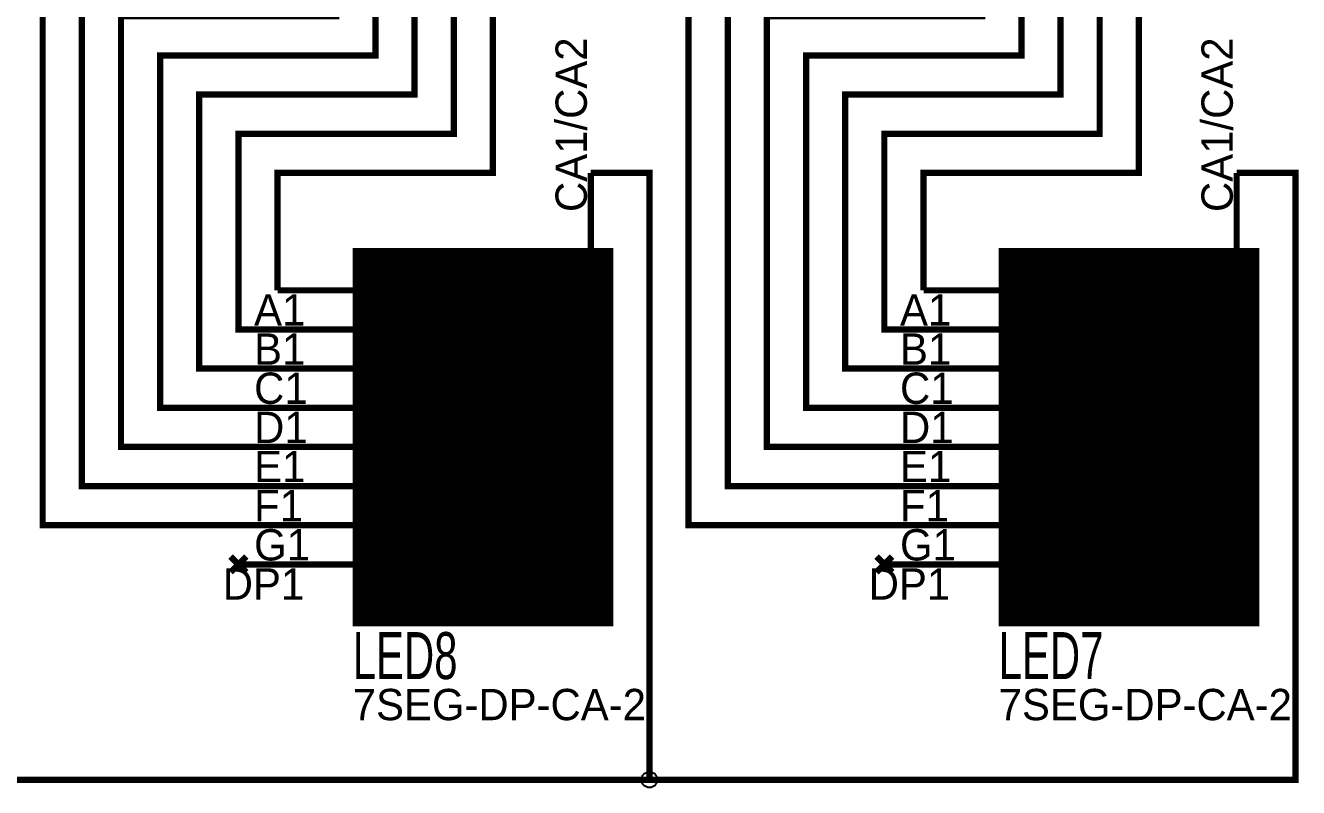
# Model space of a CAD drawing. Header units: inches. Extents: x -9.9 to 15.4, y -10.4 to 10.3.
# Drawn here: x 10.156 to 13.408, y -2.77 to -0.823 of the extents above; entities that cross this region are included whole.
import ezdxf

# ---------------------------------------------------------------- set-up
doc = ezdxf.new("R2010")
doc.units = ezdxf.units.IN
doc.layers.get('0').update_dxf_attribs({"linetype": 'CONTINUOUS'})
doc.layers.add('1', color=1, linetype='CONTINUOUS')
doc.layers.add('3', color=3, linetype='CONTINUOUS')

msp = doc.modelspace()

# ---------------------------------------------------------------- linework, layer by layer
for points in [[(11, -2.35), (11, -1.4)], [(11.003937, -2.35), (11.003937, -1.4)], [(11.007874, -2.35), (11.007874, -1.4)], [(11.011811, -2.35), (11.011811, -1.4)], [(11.015748, -2.35), (11.015748, -1.4)], [(11.019685, -2.35), (11.019685, -1.4)], [(11.023623, -2.35), (11.023623, -1.4)], [(11.027559, -2.35), (11.027559, -1.4)], [(11.031496, -2.35), (11.031496, -1.4)], [(11.035433, -2.35), (11.035433, -1.4)], [(11.039371, -2.35), (11.039371, -1.4)], [(11.043307, -2.35), (11.043307, -1.4)], [(11.047244, -2.35), (11.047244, -1.4)], [(11.051181, -2.35), (11.051181, -1.4)], [(11.055119, -2.35), (11.055119, -1.4)], [(11.059055, -2.35), (11.059055, -1.4)], [(11.062992, -2.35), (11.062992, -1.4)], [(11.066929, -2.35), (11.066929, -1.4)], [(11.070867, -2.35), (11.070867, -1.4)], [(11.074803, -2.35), (11.074803, -1.4)], [(11.07874, -2.35), (11.07874, -1.4)], [(11.082677, -2.35), (11.082677, -1.4)], [(11.086615, -2.35), (11.086615, -1.4)], [(11.090551, -2.35), (11.090551, -1.4)], [(11.094488, -2.35), (11.094488, -1.4)], [(11.098425, -2.35), (11.098425, -1.4)], [(11.102363, -2.35), (11.102363, -1.4)], [(11.106299, -2.35), (11.106299, -1.4)], [(11.110236, -2.35), (11.110236, -1.4)], [(11.114173, -2.35), (11.114173, -1.4)], [(11.118111, -2.35), (11.118111, -1.4)], [(11.122047, -2.35), (11.122047, -1.4)], [(11.125984, -2.35), (11.125984, -1.4)], [(11.129921, -2.35), (11.129921, -1.4)], [(11.133859, -2.35), (11.133859, -1.4)], [(11.137795, -2.35), (11.137795, -1.4)], [(11.141732, -2.35), (11.141732, -1.4)], [(11.145669, -2.35), (11.145669, -1.4)], [(11.149607, -2.35), (11.149607, -1.4)], [(11.153543, -2.35), (11.153543, -1.4)], [(11.15748, -2.35), (11.15748, -1.4)], [(11.161417, -2.35), (11.161417, -1.4)], [(11.165355, -2.35), (11.165355, -1.4)], [(11.169291, -2.35), (11.169291, -1.4)], [(11.173228, -2.35), (11.173228, -1.4)], [(11.177165, -2.35), (11.177165, -1.4)], [(11.181103, -2.35), (11.181103, -1.4)], [(11.18504, -2.35), (11.18504, -1.4)], [(11.188976, -2.35), (11.188976, -1.4)], [(11.192913, -2.35), (11.192913, -1.4)], [(11.196851, -2.35), (11.196851, -1.4)], [(11.200788, -2.35), (11.200788, -1.4)], [(11.204724, -2.35), (11.204724, -1.4)], [(11.208661, -2.35), (11.208661, -1.4)], [(11.212599, -2.35), (11.212599, -1.4)], [(11.216536, -2.35), (11.216536, -1.4)], [(11.220472, -2.35), (11.220472, -1.4)], [(11.224409, -2.35), (11.224409, -1.4)], [(11.228347, -2.35), (11.228347, -1.4)], [(11.232284, -2.35), (11.232284, -1.4)], [(11.23622, -2.35), (11.23622, -1.4)], [(11.240157, -2.35), (11.240157, -1.4)], [(11.244095, -2.35), (11.244095, -1.4)], [(11.248032, -2.35), (11.248032, -1.4)], [(11.251968, -2.35), (11.251968, -1.4)], [(11.255905, -2.35), (11.255905, -1.4)], [(11.259843, -2.35), (11.259843, -1.4)], [(11.26378, -2.35), (11.26378, -1.4)], [(11.267716, -2.35), (11.267716, -1.4)], [(11.271653, -2.35), (11.271653, -1.4)], [(11.275591, -2.35), (11.275591, -1.4)], [(11.279528, -2.35), (11.279528, -1.4)], [(11.283464, -2.35), (11.283464, -1.4)], [(11.287401, -2.35), (11.287401, -1.4)], [(11.291339, -2.35), (11.291339, -1.4)], [(11.295276, -2.35), (11.295276, -1.4)], [(11.299212, -2.35), (11.299212, -1.4)], [(11.303149, -2.35), (11.303149, -1.4)], [(11.307087, -2.35), (11.307087, -1.4)], [(11.311024, -2.35), (11.311024, -1.4)], [(11.31496, -2.35), (11.31496, -1.4)], [(11.318897, -2.35), (11.318897, -1.4)], [(11.322835, -2.35), (11.322835, -1.4)], [(11.326772, -2.35), (11.326772, -1.4)], [(11.330709, -2.35), (11.330709, -1.4)], [(11.334645, -2.35), (11.334645, -1.4)], [(11.338583, -2.35), (11.338583, -1.4)], [(11.34252, -2.35), (11.34252, -1.4)], [(11.346457, -2.35), (11.346457, -1.4)], [(11.350393, -2.35), (11.350393, -1.4)], [(11.354331, -2.35), (11.354331, -1.4)], [(11.358268, -2.35), (11.358268, -1.4)], [(11.362205, -2.35), (11.362205, -1.4)], [(11.366141, -2.35), (11.366141, -1.4)], [(11.370079, -2.35), (11.370079, -1.4)], [(11.374016, -2.35), (11.374016, -1.4)], [(11.377953, -2.35), (11.377953, -1.4)], [(11.381889, -2.35), (11.381889, -1.4)], [(11.385827, -2.35), (11.385827, -1.4)], [(11.389764, -2.35), (11.389764, -1.4)], [(11.393701, -2.35), (11.393701, -1.4)], [(11.397637, -2.35), (11.397637, -1.4)], [(11.401575, -2.35), (11.401575, -1.4)], [(11.405512, -2.35), (11.405512, -1.4)], [(11.409449, -2.35), (11.409449, -1.4)], [(11.413385, -2.35), (11.413385, -1.4)], [(11.417323, -2.35), (11.417323, -1.4)], [(11.42126, -2.35), (11.42126, -1.4)], [(11.425197, -2.35), (11.425197, -1.4)], [(11.429133, -2.35), (11.429133, -1.4)], [(11.433071, -2.35), (11.433071, -1.4)], [(11.437008, -2.35), (11.437008, -1.4)], [(11.440945, -2.35), (11.440945, -1.4)], [(11.444881, -2.35), (11.444881, -1.4)], [(11.448819, -2.35), (11.448819, -1.4)], [(11.452756, -2.35), (11.452756, -1.4)], [(11.456693, -2.35), (11.456693, -1.4)], [(11.460629, -2.35), (11.460629, -1.4)], [(11.464567, -2.35), (11.464567, -1.4)], [(11.468504, -2.35), (11.468504, -1.4)], [(11.472441, -2.35), (11.472441, -1.4)], [(11.476377, -2.35), (11.476377, -1.4)], [(11.480315, -2.35), (11.480315, -1.4)], [(11.484252, -2.35), (11.484252, -1.4)], [(11.488189, -2.35), (11.488189, -1.4)], [(11.492126, -2.35), (11.492126, -1.4)], [(11.496063, -2.35), (11.496063, -1.4)], [(11.5, -2.35), (11.5, -1.4)], [(11.503937, -2.35), (11.503937, -1.4)], [(11.507874, -2.35), (11.507874, -1.4)], [(11.511811, -2.35), (11.511811, -1.4)], [(11.515748, -2.35), (11.515748, -1.4)], [(11.519685, -2.35), (11.519685, -1.4)], [(11.523623, -2.35), (11.523623, -1.4)], [(11.527559, -2.35), (11.527559, -1.4)], [(11.531496, -2.35), (11.531496, -1.4)], [(11.535433, -2.35), (11.535433, -1.4)], [(11.539371, -2.35), (11.539371, -1.4)], [(11.543307, -2.35), (11.543307, -1.4)], [(11.547244, -2.35), (11.547244, -1.4)], [(11.551181, -2.35), (11.551181, -1.4)], [(11.555119, -2.35), (11.555119, -1.4)], [(11.559055, -2.35), (11.559055, -1.4)], [(11.562992, -2.35), (11.562992, -1.4)], [(11.566929, -2.35), (11.566929, -1.4)], [(11.570867, -2.35), (11.570867, -1.4)], [(11.574803, -2.35), (11.574803, -1.4)], [(11.57874, -2.35), (11.57874, -1.4)], [(11.582677, -2.35), (11.582677, -1.4)], [(11.586615, -2.35), (11.586615, -1.4)], [(11.590551, -2.35), (11.590551, -1.4)], [(11.594488, -2.35), (11.594488, -1.4)], [(11.598425, -2.35), (11.598425, -1.4)], [(11.602363, -2.35), (11.602363, -1.4)], [(11.606299, -2.35), (11.606299, -1.4)], [(11.610236, -2.35), (11.610236, -1.4)], [(11.614173, -2.35), (11.614173, -1.4)], [(11.618111, -2.35), (11.618111, -1.4)], [(11.622047, -2.35), (11.622047, -1.4)], [(11.625984, -2.35), (11.625984, -1.4)], [(11.629921, -2.35), (11.629921, -1.4)], [(11.633859, -2.35), (11.633859, -1.4)], [(11.637795, -2.35), (11.637795, -1.4)], [(11.641732, -2.35), (11.641732, -1.4)], [(11.645669, -2.35), (11.645669, -1.4)], [(11.649607, -2.35), (11.649607, -1.4)], [(11.65, -2.35), (11.65, -1.4)], [(12.65, -2.35), (12.65, -1.4)], [(12.653937, -2.35), (12.653937, -1.4)], [(12.657874, -2.35), (12.657874, -1.4)], [(12.661811, -2.35), (12.661811, -1.4)], [(12.665748, -2.35), (12.665748, -1.4)], [(12.669685, -2.35), (12.669685, -1.4)], [(12.673622, -2.35), (12.673622, -1.4)], [(12.677559, -2.35), (12.677559, -1.4)], [(12.681496, -2.35), (12.681496, -1.4)], [(12.685433, -2.35), (12.685433, -1.4)], [(12.68937, -2.35), (12.68937, -1.4)], [(12.693307, -2.35), (12.693307, -1.4)], [(12.697244, -2.35), (12.697244, -1.4)], [(12.701181, -2.35), (12.701181, -1.4)], [(12.705118, -2.35), (12.705118, -1.4)], [(12.709055, -2.35), (12.709055, -1.4)], [(12.712992, -2.35), (12.712992, -1.4)], [(12.716929, -2.35), (12.716929, -1.4)], [(12.720866, -2.35), (12.720866, -1.4)], [(12.724803, -2.35), (12.724803, -1.4)], [(12.72874, -2.35), (12.72874, -1.4)], [(12.732677, -2.35), (12.732677, -1.4)], [(12.736614, -2.35), (12.736614, -1.4)], [(12.740551, -2.35), (12.740551, -1.4)], [(12.744488, -2.35), (12.744488, -1.4)], [(12.748425, -2.35), (12.748425, -1.4)], [(12.752362, -2.35), (12.752362, -1.4)], [(12.756299, -2.35), (12.756299, -1.4)], [(12.760236, -2.35), (12.760236, -1.4)], [(12.764174, -2.35), (12.764174, -1.4)], [(12.76811, -2.35), (12.76811, -1.4)], [(12.772047, -2.35), (12.772047, -1.4)], [(12.775984, -2.35), (12.775984, -1.4)], [(12.779922, -2.35), (12.779922, -1.4)], [(12.783858, -2.35), (12.783858, -1.4)], [(12.787795, -2.35), (12.787795, -1.4)], [(12.791732, -2.35), (12.791732, -1.4)], [(12.79567, -2.35), (12.79567, -1.4)], [(12.799606, -2.35), (12.799606, -1.4)], [(12.803543, -2.35), (12.803543, -1.4)], [(12.80748, -2.35), (12.80748, -1.4)], [(12.811418, -2.35), (12.811418, -1.4)], [(12.815354, -2.35), (12.815354, -1.4)], [(12.819291, -2.35), (12.819291, -1.4)], [(12.823228, -2.35), (12.823228, -1.4)], [(12.827166, -2.35), (12.827166, -1.4)], [(12.831102, -2.35), (12.831102, -1.4)], [(12.835039, -2.35), (12.835039, -1.4)], [(12.838976, -2.35), (12.838976, -1.4)], [(12.842914, -2.35), (12.842914, -1.4)], [(12.84685, -2.35), (12.84685, -1.4)], [(12.850787, -2.35), (12.850787, -1.4)], [(12.854725, -2.35), (12.854725, -1.4)], [(12.858662, -2.35), (12.858662, -1.4)], [(12.862598, -2.35), (12.862598, -1.4)], [(12.866535, -2.35), (12.866535, -1.4)], [(12.870473, -2.35), (12.870473, -1.4)], [(12.87441, -2.35), (12.87441, -1.4)], [(12.878346, -2.35), (12.878346, -1.4)], [(12.882283, -2.35), (12.882283, -1.4)], [(12.886221, -2.35), (12.886221, -1.4)], [(12.890158, -2.35), (12.890158, -1.4)], [(12.894094, -2.35), (12.894094, -1.4)], [(12.898031, -2.35), (12.898031, -1.4)], [(12.901969, -2.35), (12.901969, -1.4)], [(12.905906, -2.35), (12.905906, -1.4)], [(12.909842, -2.35), (12.909842, -1.4)], [(12.913779, -2.35), (12.913779, -1.4)], [(12.917717, -2.35), (12.917717, -1.4)], [(12.921654, -2.35), (12.921654, -1.4)], [(12.925591, -2.35), (12.925591, -1.4)], [(12.929527, -2.35), (12.929527, -1.4)], [(12.933465, -2.35), (12.933465, -1.4)], [(12.937402, -2.35), (12.937402, -1.4)], [(12.941339, -2.35), (12.941339, -1.4)], [(12.945275, -2.35), (12.945275, -1.4)], [(12.949213, -2.35), (12.949213, -1.4)], [(12.95315, -2.35), (12.95315, -1.4)], [(12.957087, -2.35), (12.957087, -1.4)], [(12.961023, -2.35), (12.961023, -1.4)], [(12.964961, -2.35), (12.964961, -1.4)], [(12.968898, -2.35), (12.968898, -1.4)], [(12.972835, -2.35), (12.972835, -1.4)], [(12.976771, -2.35), (12.976771, -1.4)], [(12.980709, -2.35), (12.980709, -1.4)], [(12.984646, -2.35), (12.984646, -1.4)], [(12.988583, -2.35), (12.988583, -1.4)], [(12.992519, -2.35), (12.992519, -1.4)], [(12.996457, -2.35), (12.996457, -1.4)], [(13.000394, -2.35), (13.000394, -1.4)], [(13.004331, -2.35), (13.004331, -1.4)], [(13.008267, -2.35), (13.008267, -1.4)], [(13.012205, -2.35), (13.012205, -1.4)], [(13.016142, -2.35), (13.016142, -1.4)], [(13.020079, -2.35), (13.020079, -1.4)], [(13.024015, -2.35), (13.024015, -1.4)], [(13.027953, -2.35), (13.027953, -1.4)], [(13.03189, -2.35), (13.03189, -1.4)], [(13.035827, -2.35), (13.035827, -1.4)], [(13.039763, -2.35), (13.039763, -1.4)], [(13.043701, -2.35), (13.043701, -1.4)], [(13.047638, -2.35), (13.047638, -1.4)], [(13.051575, -2.35), (13.051575, -1.4)], [(13.055511, -2.35), (13.055511, -1.4)], [(13.059449, -2.35), (13.059449, -1.4)], [(13.063386, -2.35), (13.063386, -1.4)], [(13.067323, -2.35), (13.067323, -1.4)], [(13.071259, -2.35), (13.071259, -1.4)], [(13.075197, -2.35), (13.075197, -1.4)], [(13.079134, -2.35), (13.079134, -1.4)], [(13.083071, -2.35), (13.083071, -1.4)], [(13.087008, -2.35), (13.087008, -1.4)], [(13.090945, -2.35), (13.090945, -1.4)], [(13.094882, -2.35), (13.094882, -1.4)], [(13.098819, -2.35), (13.098819, -1.4)], [(13.102756, -2.35), (13.102756, -1.4)], [(13.106693, -2.35), (13.106693, -1.4)], [(13.11063, -2.35), (13.11063, -1.4)], [(13.114567, -2.35), (13.114567, -1.4)], [(13.118504, -2.35), (13.118504, -1.4)], [(13.122441, -2.35), (13.122441, -1.4)], [(13.126378, -2.35), (13.126378, -1.4)], [(13.130315, -2.35), (13.130315, -1.4)], [(13.134252, -2.35), (13.134252, -1.4)], [(13.138189, -2.35), (13.138189, -1.4)], [(13.142126, -2.35), (13.142126, -1.4)], [(13.146063, -2.35), (13.146063, -1.4)], [(13.15, -2.35), (13.15, -1.4)], [(13.153937, -2.35), (13.153937, -1.4)], [(13.157874, -2.35), (13.157874, -1.4)], [(13.161811, -2.35), (13.161811, -1.4)], [(13.165748, -2.35), (13.165748, -1.4)], [(13.169685, -2.35), (13.169685, -1.4)], [(13.173622, -2.35), (13.173622, -1.4)], [(13.177559, -2.35), (13.177559, -1.4)], [(13.181496, -2.35), (13.181496, -1.4)], [(13.185433, -2.35), (13.185433, -1.4)], [(13.18937, -2.35), (13.18937, -1.4)], [(13.193307, -2.35), (13.193307, -1.4)], [(13.197244, -2.35), (13.197244, -1.4)], [(13.201181, -2.35), (13.201181, -1.4)], [(13.205118, -2.35), (13.205118, -1.4)], [(13.209055, -2.35), (13.209055, -1.4)], [(13.212992, -2.35), (13.212992, -1.4)], [(13.216929, -2.35), (13.216929, -1.4)], [(13.220866, -2.35), (13.220866, -1.4)], [(13.224803, -2.35), (13.224803, -1.4)], [(13.22874, -2.35), (13.22874, -1.4)], [(13.232677, -2.35), (13.232677, -1.4)], [(13.236614, -2.35), (13.236614, -1.4)], [(13.240551, -2.35), (13.240551, -1.4)], [(13.244488, -2.35), (13.244488, -1.4)], [(13.248425, -2.35), (13.248425, -1.4)], [(13.252362, -2.35), (13.252362, -1.4)], [(13.256299, -2.35), (13.256299, -1.4)], [(13.260236, -2.35), (13.260236, -1.4)], [(13.264174, -2.35), (13.264174, -1.4)], [(13.26811, -2.35), (13.26811, -1.4)], [(13.272047, -2.35), (13.272047, -1.4)], [(13.275984, -2.35), (13.275984, -1.4)], [(13.279922, -2.35), (13.279922, -1.4)], [(13.283858, -2.35), (13.283858, -1.4)], [(13.287795, -2.35), (13.287795, -1.4)], [(13.291732, -2.35), (13.291732, -1.4)], [(13.29567, -2.35), (13.29567, -1.4)], [(13.299606, -2.35), (13.299606, -1.4)], [(13.3, -2.35), (13.3, -1.4)], [(11.175433, -1.524567), (11.494567, -1.524567)], [(11.17937, -1.52063), (11.49063, -1.52063)], [(11.183307, -1.516693), (11.486693, -1.516693)], [(11.187244, -1.512756), (11.482756, -1.512756)], [(11.191181, -1.508819), (11.478819, -1.508819)], [(11.195118, -1.504882), (11.474882, -1.504882)], [(11.199055, -1.500945), (11.470945, -1.500945)], [(11.2, -1.5), (11.47, -1.5)], [(12.825433, -1.524567), (13.144567, -1.524567)], [(12.82937, -1.52063), (13.14063, -1.52063)], [(12.833307, -1.516693), (13.136693, -1.516693)], [(12.837244, -1.512756), (13.132756, -1.512756)], [(12.841181, -1.508819), (13.128819, -1.508819)], [(12.845119, -1.504882), (13.124882, -1.504882)], [(12.849055, -1.500945), (13.120945, -1.500945)], [(12.85, -1.5), (13.12, -1.5)], [(11.139685, -1.849685), (11.139685, -1.560315)], [(11.143622, -1.853622), (11.143622, -1.556378)], [(11.147559, -1.857559), (11.147559, -1.552441)], [(11.151496, -1.858504), (11.151496, -1.548504)], [(11.155433, -1.854567), (11.155433, -1.544567)], [(11.15937, -1.85063), (11.15937, -1.54063)], [(11.163307, -1.846693), (11.163307, -1.543307)], [(11.167244, -1.842756), (11.167244, -1.547244)], [(11.171181, -1.838819), (11.171181, -1.551181)], [(11.171496, -1.528504), (11.498504, -1.528504)], [(11.172441, -1.532441), (11.497559, -1.532441)], [(11.175118, -1.834882), (11.175118, -1.555118)], [(11.176378, -1.536378), (11.493622, -1.536378)], [(11.179055, -1.830945), (11.179055, -1.559055)], [(11.180315, -1.540315), (11.489685, -1.540315)], [(11.184252, -1.544252), (11.485748, -1.544252)], [(11.188189, -1.548189), (11.481811, -1.548189)], [(11.192126, -1.552126), (11.477874, -1.552126)], [(11.196063, -1.556063), (11.473937, -1.556063)], [(11.2, -1.56), (11.47, -1.56)], [(11.489685, -1.849685), (11.489685, -1.560315)], [(11.493622, -1.853622), (11.493622, -1.556378)], [(11.497559, -1.857559), (11.497559, -1.552441)], [(11.501496, -1.858504), (11.501496, -1.548504)], [(11.505433, -1.854567), (11.505433, -1.544567)], [(11.50937, -1.85063), (11.50937, -1.54063)], [(11.513307, -1.846693), (11.513307, -1.543307)], [(11.517244, -1.842756), (11.517244, -1.547244)], [(11.521181, -1.838819), (11.521181, -1.551181)], [(11.525118, -1.834882), (11.525118, -1.555118)], [(11.529055, -1.830945), (11.529055, -1.559055)], [(12.789685, -1.849685), (12.789685, -1.560315)], [(12.793622, -1.853622), (12.793622, -1.556378)], [(12.797559, -1.857559), (12.797559, -1.552441)], [(12.801497, -1.858504), (12.801497, -1.548504)], [(12.805433, -1.854567), (12.805433, -1.544567)], [(12.80937, -1.85063), (12.80937, -1.54063)], [(12.813307, -1.846693), (12.813307, -1.543307)], [(12.817245, -1.842756), (12.817245, -1.547244)], [(12.821181, -1.838819), (12.821181, -1.551181)], [(12.821496, -1.528504), (13.148504, -1.528504)], [(12.822441, -1.532441), (13.147559, -1.532441)], [(12.825118, -1.834882), (12.825118, -1.555118)], [(12.826378, -1.536378), (13.143622, -1.536378)], [(12.829055, -1.830945), (12.829055, -1.559055)], [(12.830315, -1.540315), (13.139685, -1.540315)], [(12.834252, -1.544252), (13.135748, -1.544252)], [(12.838189, -1.548189), (13.131811, -1.548189)], [(12.842126, -1.552126), (13.127874, -1.552126)], [(12.846063, -1.556063), (13.123937, -1.556063)], [(12.85, -1.56), (13.12, -1.56)], [(13.139685, -1.849685), (13.139685, -1.560315)], [(13.143622, -1.853622), (13.143622, -1.556378)], [(13.147559, -1.857559), (13.147559, -1.552441)], [(13.151496, -1.858504), (13.151496, -1.548504)], [(13.155433, -1.854567), (13.155433, -1.544567)], [(13.15937, -1.85063), (13.15937, -1.54063)], [(13.163307, -1.846693), (13.163307, -1.543307)], [(13.167244, -1.842756), (13.167244, -1.547244)], [(13.171181, -1.838819), (13.171181, -1.551181)], [(13.175118, -1.834882), (13.175118, -1.555118)], [(13.179055, -1.830945), (13.179055, -1.559055)], [(11.131811, -1.841811), (11.131811, -1.568189)], [(11.135748, -1.845748), (11.135748, -1.564252)], [(11.182992, -1.752205), (11.182992, -1.562992)], [(11.186929, -1.649843), (11.186929, -1.566929)], [(11.19, -1.57), (11.19, -1.57)], [(11.481811, -1.841811), (11.481811, -1.568189)], [(11.485748, -1.845748), (11.485748, -1.564252)], [(11.532992, -1.752205), (11.532992, -1.562992)], [(11.536929, -1.649843), (11.536929, -1.566929)], [(11.54, -1.57), (11.54, -1.57)], [(12.781811, -1.841811), (12.781811, -1.568189)], [(12.785748, -1.845748), (12.785748, -1.564252)], [(12.832993, -1.752205), (12.832993, -1.562992)], [(12.836929, -1.649843), (12.836929, -1.566929)], [(12.84, -1.57), (12.84, -1.57)], [(13.131811, -1.841811), (13.131811, -1.568189)], [(13.135748, -1.845748), (13.135748, -1.564252)], [(13.182992, -1.752205), (13.182992, -1.562992)], [(13.186929, -1.649843), (13.186929, -1.566929)], [(13.19, -1.57), (13.19, -1.57)], [(11.127874, -1.837874), (11.127874, -1.625276)], [(11.477874, -1.837874), (11.477874, -1.625276)], [(12.777874, -1.837874), (12.777874, -1.625276)], [(13.127874, -1.837874), (13.127874, -1.625276)], [(11.123937, -1.833937), (11.123937, -1.727638)], [(11.473937, -1.833937), (11.473937, -1.727638)], [(12.773937, -1.833937), (12.773937, -1.727638)], [(13.123937, -1.833937), (13.123937, -1.727638)], [(11.12, -1.83), (11.12, -1.83)], [(11.177244, -1.852756), (11.472755, -1.852756)], [(11.181181, -1.848819), (11.468819, -1.848819)], [(11.185118, -1.844882), (11.464882, -1.844882)], [(11.189055, -1.840945), (11.460945, -1.840945)], [(11.19, -1.84), (11.46, -1.84)], [(11.47, -1.83), (11.47, -1.83)], [(12.77, -1.83), (12.77, -1.83)], [(12.827244, -1.852756), (13.122756, -1.852756)], [(12.831182, -1.848819), (13.118819, -1.848819)], [(12.835118, -1.844882), (13.114882, -1.844882)], [(12.839055, -1.840945), (13.110945, -1.840945)], [(12.84, -1.84), (13.11, -1.84)], [(13.12, -1.83), (13.12, -1.83)], [(11.145433, -2.194567), (11.145433, -1.884567)], [(11.14937, -2.19063), (11.14937, -1.88063)], [(11.153307, -2.186693), (11.153307, -1.883307)], [(11.161496, -1.868504), (11.488504, -1.868504)], [(11.162441, -1.872441), (11.487559, -1.872441)], [(11.165433, -1.864567), (11.484567, -1.864567)], [(11.166378, -1.876378), (11.483622, -1.876378)], [(11.16937, -1.86063), (11.48063, -1.86063)], [(11.170315, -1.880315), (11.479685, -1.880315)], [(11.173307, -1.856693), (11.476693, -1.856693)], [(11.174252, -1.884252), (11.475748, -1.884252)], [(11.495433, -2.194567), (11.495433, -1.884567)], [(11.49937, -2.19063), (11.49937, -1.88063)], [(11.503307, -2.186693), (11.503307, -1.883307)], [(12.795433, -2.194567), (12.795433, -1.884567)], [(12.79937, -2.19063), (12.79937, -1.88063)], [(12.803308, -2.186693), (12.803308, -1.883307)], [(12.811496, -1.868504), (13.138504, -1.868504)], [(12.812441, -1.872441), (13.137559, -1.872441)], [(12.815434, -1.864567), (13.134567, -1.864567)], [(12.816378, -1.876378), (13.133622, -1.876378)], [(12.81937, -1.86063), (13.13063, -1.86063)], [(12.820315, -1.880315), (13.129685, -1.880315)], [(12.823307, -1.856693), (13.126693, -1.856693)], [(12.824252, -1.884252), (13.125748, -1.884252)], [(13.145433, -2.194567), (13.145433, -1.884567)], [(13.14937, -2.19063), (13.14937, -1.88063)], [(13.153307, -2.186693), (13.153307, -1.883307)], [(11.121811, -2.181811), (11.121811, -1.908189)], [(11.125748, -2.185748), (11.125748, -1.904252)], [(11.129685, -2.189685), (11.129685, -1.900315)], [(11.133622, -2.193622), (11.133622, -1.896378)], [(11.137559, -2.197559), (11.137559, -1.892441)], [(11.141496, -2.198504), (11.141496, -1.888504)], [(11.157244, -2.182756), (11.157244, -1.887244)], [(11.161181, -2.178819), (11.161181, -1.891181)], [(11.165118, -2.174882), (11.165118, -1.895118)], [(11.169055, -2.170945), (11.169055, -1.899055)], [(11.172992, -2.092205), (11.172992, -1.902992)], [(11.176929, -1.989843), (11.176929, -1.906929)], [(11.178189, -1.888189), (11.471811, -1.888189)], [(11.18, -1.91), (11.18, -1.91)], [(11.182126, -1.892126), (11.467874, -1.892126)], [(11.186063, -1.896063), (11.463937, -1.896063)], [(11.19, -1.9), (11.46, -1.9)], [(11.471811, -2.181811), (11.471811, -1.908189)], [(11.475748, -2.185748), (11.475748, -1.904252)], [(11.479685, -2.189685), (11.479685, -1.900315)], [(11.483622, -2.193622), (11.483622, -1.896378)], [(11.487559, -2.197559), (11.487559, -1.892441)], [(11.491496, -2.198504), (11.491496, -1.888504)], [(11.507244, -2.182756), (11.507244, -1.887244)], [(11.511181, -2.178819), (11.511181, -1.891181)], [(11.515118, -2.174882), (11.515118, -1.895118)], [(11.519055, -2.170945), (11.519055, -1.899055)], [(11.522992, -2.092205), (11.522992, -1.902992)], [(11.526929, -1.989843), (11.526929, -1.906929)], [(11.53, -1.91), (11.53, -1.91)], [(12.771811, -2.181811), (12.771811, -1.908189)], [(12.775748, -2.185748), (12.775748, -1.904252)], [(12.779685, -2.189685), (12.779685, -1.900315)], [(12.783622, -2.193622), (12.783622, -1.896378)], [(12.78756, -2.197559), (12.78756, -1.892441)], [(12.791496, -2.198504), (12.791496, -1.888504)], [(12.807244, -2.182756), (12.807244, -1.887244)], [(12.811181, -2.178819), (12.811181, -1.891181)], [(12.815118, -2.174882), (12.815118, -1.895118)], [(12.819056, -2.170945), (12.819056, -1.899055)], [(12.822992, -2.092205), (12.822992, -1.902992)], [(12.826929, -1.989843), (12.826929, -1.906929)], [(12.828189, -1.888189), (13.121811, -1.888189)], [(12.83, -1.91), (12.83, -1.91)], [(12.832126, -1.892126), (13.117874, -1.892126)], [(12.836063, -1.896063), (13.113937, -1.896063)], [(12.84, -1.9), (13.11, -1.9)], [(13.121811, -2.181811), (13.121811, -1.908189)], [(13.125748, -2.185748), (13.125748, -1.904252)], [(13.129685, -2.189685), (13.129685, -1.900315)], [(13.133622, -2.193622), (13.133622, -1.896378)], [(13.137559, -2.197559), (13.137559, -1.892441)], [(13.141496, -2.198504), (13.141496, -1.888504)], [(13.157244, -2.182756), (13.157244, -1.887244)], [(13.161181, -2.178819), (13.161181, -1.891181)], [(13.165118, -2.174882), (13.165118, -1.895118)], [(13.169055, -2.170945), (13.169055, -1.899055)], [(13.172992, -2.092205), (13.172992, -1.902992)], [(13.176929, -1.989843), (13.176929, -1.906929)], [(13.18, -1.91), (13.18, -1.91)], [(11.117874, -2.177874), (11.117874, -1.965276)], [(11.467874, -2.177874), (11.467874, -1.965276)], [(12.767874, -2.177874), (12.767874, -1.965276)], [(13.117874, -2.177874), (13.117874, -1.965276)], [(11.113937, -2.173937), (11.113937, -2.067638)], [(11.463937, -2.173937), (11.463937, -2.067638)], [(12.763937, -2.173937), (12.763937, -2.067638)], [(13.113937, -2.173937), (13.113937, -2.067638)], [(11.11, -2.17), (11.11, -2.17)], [(11.46, -2.17), (11.46, -2.17)], [(12.76, -2.17), (12.76, -2.17)], [(13.11, -2.17), (13.11, -2.17)], [(11.151496, -2.208504), (11.478504, -2.208504)], [(11.155433, -2.204567), (11.474566, -2.204567)], [(11.15937, -2.20063), (11.47063, -2.20063)], [(11.163307, -2.196693), (11.466693, -2.196693)], [(11.167244, -2.192756), (11.462756, -2.192756)], [(11.171181, -2.188819), (11.458818, -2.188819)], [(11.175118, -2.184882), (11.454882, -2.184882)], [(11.179055, -2.180945), (11.450945, -2.180945)], [(11.18, -2.18), (11.45, -2.18)], [(12.801497, -2.208504), (13.128504, -2.208504)], [(12.805433, -2.204567), (13.124567, -2.204567)], [(12.80937, -2.20063), (13.12063, -2.20063)], [(12.813307, -2.196693), (13.116693, -2.196693)], [(12.817245, -2.192756), (13.112756, -2.192756)], [(12.821181, -2.188819), (13.108819, -2.188819)], [(12.825118, -2.184882), (13.104882, -2.184882)], [(12.829055, -2.180945), (13.100945, -2.180945)], [(12.83, -2.18), (13.1, -2.18)], [(11.152441, -2.212441), (11.477559, -2.212441)], [(11.156378, -2.216378), (11.473622, -2.216378)], [(11.160315, -2.220315), (11.469685, -2.220315)], [(11.164252, -2.224252), (11.465748, -2.224252)], [(11.168189, -2.228189), (11.461811, -2.228189)], [(11.172126, -2.232126), (11.457874, -2.232126)], [(11.176063, -2.236063), (11.453937, -2.236063)], [(11.18, -2.24), (11.45, -2.24)], [(12.802441, -2.212441), (13.127559, -2.212441)], [(12.806378, -2.216378), (13.123622, -2.216378)], [(12.810315, -2.220315), (13.119685, -2.220315)], [(12.814252, -2.224252), (13.115748, -2.224252)], [(12.818189, -2.228189), (13.111811, -2.228189)], [(12.822126, -2.232126), (13.107874, -2.232126)], [(12.826063, -2.236063), (13.103937, -2.236063)], [(12.83, -2.24), (13.1, -2.24)]]:
    msp.add_lwpolyline(points)
for centre in [(11.55, -2.25), (13.2, -2.25)]:
    msp.add_circle(centre, 0.03)
at = {"layer": '1', "const_width": 0.016}
for points in [[(10.8, -2.1), (10.2, -2.1), (10.2, -0.6), (10.75, -0.6), (10.75, -0.5)], [(10.8, -2), (10.3, -2), (10.3, -0.7), (10.85, -0.7), (10.85, -0.5)], [(10.8, -1.9), (10.4, -1.9), (10.4, -0.8), (10.95, -0.8), (10.95, -0.5)], [(10.8, -1.8), (10.5, -1.8), (10.5, -0.9), (11.05, -0.9), (11.05, -0.5)], [(10.8, -1.7), (10.6, -1.7), (10.6, -1), (11.15, -1), (11.15, -0.5)], [(10.8, -1.6), (10.7, -1.6), (10.7, -1.1), (11.25, -1.1), (11.25, -0.5)], [(10.8, -1.5), (10.8, -1.2), (11.35, -1.2), (11.35, -0.5)], [(12.45, -2.1), (11.85, -2.1), (11.85, -0.6), (12.4, -0.6), (12.4, -0.5)], [(12.45, -2), (11.95, -2), (11.95, -0.7), (12.5, -0.7), (12.5, -0.5)], [(12.45, -1.9), (12.05, -1.9), (12.05, -0.8), (12.6, -0.8), (12.6, -0.5)], [(12.45, -1.8), (12.15, -1.8), (12.15, -0.9), (12.7, -0.9), (12.7, -0.5)], [(12.45, -1.7), (12.25, -1.7), (12.25, -1), (12.8, -1), (12.8, -0.5)], [(12.45, -1.6), (12.35, -1.6), (12.35, -1.1), (12.9, -1.1), (12.9, -0.5)], [(12.45, -1.5), (12.45, -1.2), (13, -1.2), (13, -0.5)], [(11.75, -2.75), (11.75, -1.2), (11.6, -1.2)], [(11.75, -2.75), (13.4, -2.75), (13.4, -1.2), (13.25, -1.2)], [(10.8, -2.2), (10.8, -2.2)], [(12.45, -2.2), (12.45, -2.2)], [(11.75, -2.75), (10.1, -2.75), (8.45, -2.75), (6.15, -2.75), (4.5, -2.75)]]:
    msp.add_lwpolyline(points, dxfattribs=at)
at = {"layer": '1'}
msp.add_circle((11.75, -2.75), 0.02, dxfattribs=at)
at = {"layer": '3', "const_width": 0.016}
for points in [[(11.6, -1.2), (11.6, -1.4)], [(13.25, -1.2), (13.25, -1.4)], [(11, -2.35), (11.65, -2.35), (11.65, -1.4), (11, -1.4), (11, -2.35)], [(12.65, -2.35), (13.3, -2.35), (13.3, -1.4), (12.65, -1.4), (12.65, -2.35)], [(10.8, -1.5), (11, -1.5)], [(12.45, -1.5), (12.65, -1.5)], [(10.8, -1.6), (11, -1.6)], [(12.45, -1.6), (12.65, -1.6)], [(10.8, -1.7), (11, -1.7)], [(12.45, -1.7), (12.65, -1.7)], [(10.8, -1.8), (11, -1.8)], [(12.45, -1.8), (12.65, -1.8)], [(10.8, -1.9), (11, -1.9)], [(12.45, -1.9), (12.65, -1.9)], [(10.8, -2), (11, -2)], [(12.45, -2), (12.65, -2)], [(10.8, -2.1), (11, -2.1)], [(12.45, -2.1), (12.65, -2.1)], [(10.68, -2.22), (10.72, -2.18)], [(10.68, -2.18), (10.72, -2.22)], [(12.33, -2.22), (12.37, -2.18)], [(12.33, -2.18), (12.37, -2.22)], [(10.7, -2.2), (10.8, -2.2)], [(10.8, -2.2), (11, -2.2)], [(12.35, -2.2), (12.45, -2.2)], [(12.45, -2.2), (12.65, -2.2)]]:
    msp.add_lwpolyline(points, dxfattribs=at)

# ---------------------------------------------------------------- texts
for p in [(11.59, -1.3), (13.24, -1.3)]:
    msp.add_text('CA1/CA2', height=0.08, rotation=90).set_placement(p)
for s, p in [('A1', (10.74, -1.59)), ('A1', (12.39, -1.59)), ('B1', (10.74, -1.69)), ('B1', (12.39, -1.69)), ('C1', (10.74, -1.79)), ('C1', (12.39, -1.79)), ('D1', (10.74, -1.89)), ('D1', (12.39, -1.89)), ('E1', (10.74, -1.99)), ('E1', (12.39, -1.99)), ('F1', (10.74, -2.09)), ('F1', (12.39, -2.09)), ('G1', (10.74, -2.19)), ('G1', (12.39, -2.19)), ('DP1', (10.66, -2.29)), ('DP1', (12.31, -2.29)), ('7SEG-DP-CA-2', (10.992, -2.598)), ('7SEG-DP-CA-2', (12.642, -2.598))]:
    msp.add_text(s, height=0.08).set_placement(p)
at = {"width": 0.666667}
for s, p in [('LED8', (10.992, -2.493)), ('LED7', (12.642, -2.493))]:
    msp.add_text(s, height=0.12, dxfattribs=at).set_placement(p)

doc.saveas('drawing.dxf')
